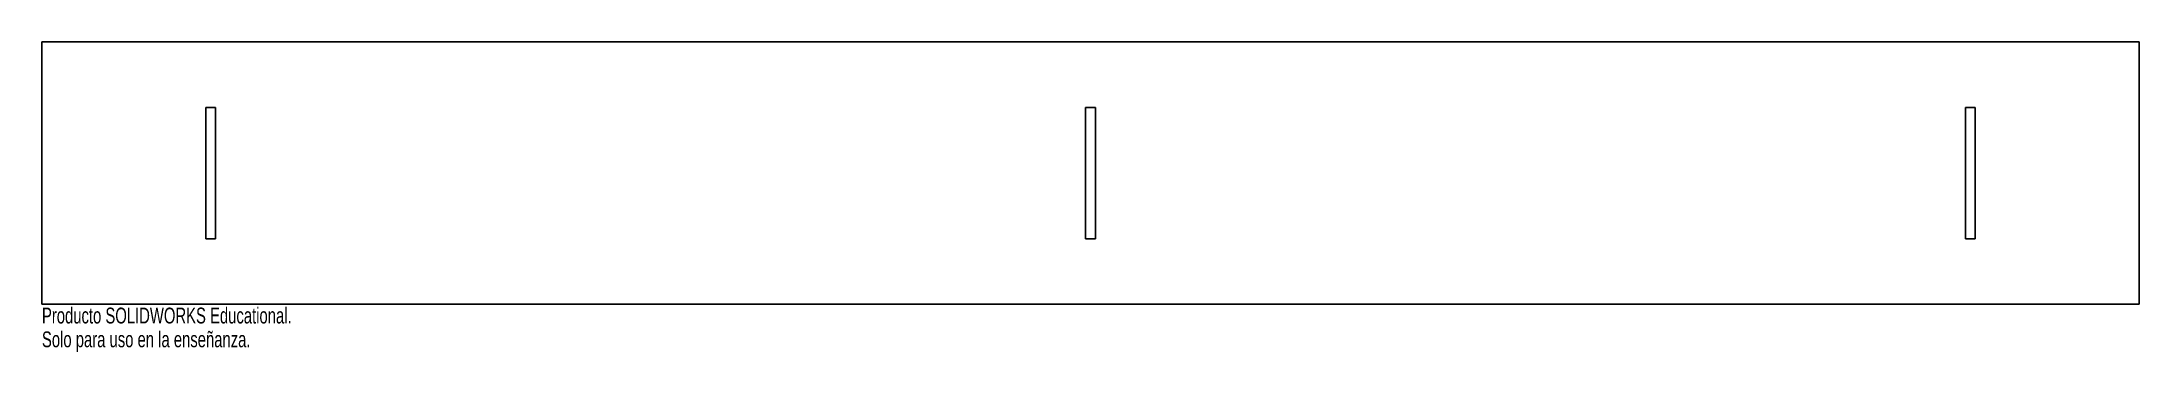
# Model space of a CAD drawing. Header units: millimetres. Extents: x -320 to 320, y -55 to 40.
import ezdxf

# ---------------------------------------------------------------- set-up
doc = ezdxf.new("R2010")
doc.units = ezdxf.units.MM
doc.styles.add('SLDTEXTSTYLE0', font='TXT', dxfattribs={"width": 0.7})

msp = doc.modelspace()

# ---------------------------------------------------------------- linework, layer by layer
at = {"color": 7, "linetype": 'Continuous', "lineweight": 25}
for p, q in [((-320, 40), (-320, -40)), ((320, 40), (-320, 40)), ((320, -40), (320, 40)), ((-267, 20), (-270, 20)), ((-270, 20), (-270, -20)), ((-267, -20), (-267, 20)), ((-1.5, 20), (-1.5, -20)), ((1.5, 20), (-1.5, 20)), ((1.5, -20), (1.5, 20)), ((270, 20), (267, 20)), ((267, 20), (267, -20)), ((270, -20), (270, 20)), ((-270, -20), (-267, -20)), ((-1.5, -20), (1.5, -20)), ((267, -20), (270, -20)), ((-320, -40), (320, -40))]:
    msp.add_line(p, q, dxfattribs=at)

# ---------------------------------------------------------------- texts
at = {"color": 7, "linetype": 'Continuous', "char_height": 4.8336, "attachment_point": 1, "style": 'SLDTEXTSTYLE0'}
for s, insert in [('Producto SOLIDWORKS Educational.', (-320, -41.02)), ('Solo para uso en la enseñanza.', (-320, -48.27))]:
    msp.add_mtext(s, dxfattribs=dict(at, insert=insert))

doc.saveas('drawing.dxf')
